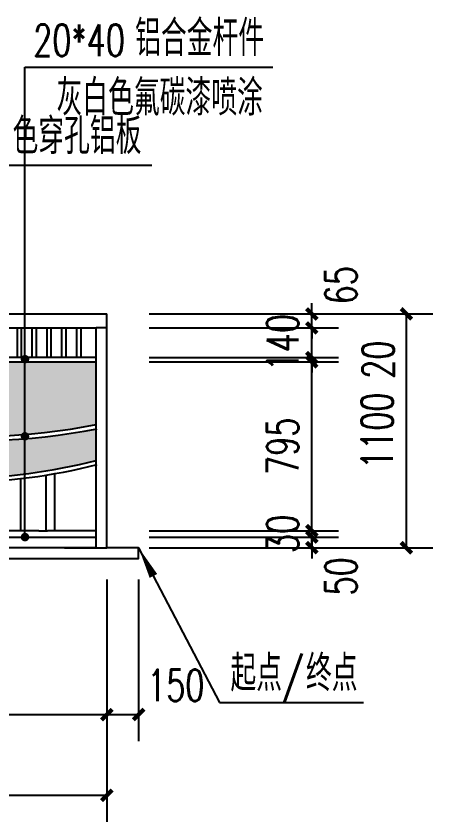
# Model space of a CAD drawing. Extents: x 396092 to 455492, y 17293 to 132793.
# Drawn here: x 403625 to 405589, y 37878 to 41670 of the extents above; entities that cross this region are included whole.
import ezdxf

# ---------------------------------------------------------------- set-up
doc = ezdxf.new("R2010")
doc.units = 0
doc.header["$LTSCALE"] = 1000
doc.header["$MEASUREMENT"] = 0
for name, color, linetype in [('DIM_LEAD', 3, 'Continuous'), ('MU', 34, 'Continuous'), ('PUB_DIM', 3, 'Continuous'), ('PUB_TEXT', 7, 'Continuous')]:
    doc.layers.add(name, color=color, linetype=linetype)
doc.styles.add('_TCH_DIM', font='SIMPLEX', dxfattribs={"bigfont": 'GBCBIG'})
doc.styles.add('_TCH_DIM_T3', font='SIMPLEX', dxfattribs={"width": 0.705882, "bigfont": 'GBCBIG'})
doc.dimstyles.new('_TCH_ARCH&&50', dxfattribs={"dimtxt": 148.75, "dimasz": 50, "dimexe": 125, "dimexo": 150, "dimgap": 63.125, "dimtad": 1, "dimdec": 0, "dimzin": 0, "dimdsep": 46, "dimtxsty": '_TCH_DIM_T3', "dimblk": 'ARCHTICK', "dimcen": 0.09, "dimclrt": 7, "dimazin": 2, "dimtfac": 1, "dimtdec": 0, "dimtix": 1, "dimtmove": 2, "dimatfit": 3, "dimfxl": 1, "dimtolj": 1, "dimtzin": 0, "dimarcsym": 0})

# ---------------------------------------------------------------- blocks, each defined once
blk = doc.blocks.new('_ArchTick')
at = {"color": 0, "linetype": 'ByBlock', "const_width": 0.4}
blk.add_lwpolyline([(-0.5, -0.5), (0.5, 0.5)], dxfattribs=at)
blk = doc.blocks.new('*D97')
at = {"layer": 'Defpoints', "color": 0, "transparency": 16777216}
for p in [(400352.7, 38787.8), (404052.7, 38787.8), (404052.7, 38002.5)]:
    blk.add_point(p, dxfattribs=at)
at = {"layer": 'PUB_DIM', "color": 0, "lineweight": -2, "transparency": 16777216}
for p, q in [((400352.7, 38637.8), (400352.7, 37877.5)), ((404052.7, 38637.8), (404052.7, 37877.5)), ((400352.7, 38002.5), (404052.7, 38002.5))]:
    blk.add_line(p, q, dxfattribs=at)
at = {"layer": 'PUB_DIM', "color": 0, "lineweight": -2, "transparency": 16777216, "xscale": 50, "yscale": 50, "zscale": 50, "rotation": 180}
blk.add_blockref('_ArchTick', (400352.7, 38002.5), dxfattribs=at)
at = {"layer": 'PUB_DIM', "color": 0, "lineweight": -2, "transparency": 16777216, "xscale": 50, "yscale": 50, "zscale": 50}
blk.add_blockref('_ArchTick', (404052.7, 38002.5), dxfattribs=at)
at = {"layer": 'PUB_DIM', "color": 7, "transparency": 16777216, "insert": (402202.7, 38140), "char_height": 148.75, "attachment_point": 5, "style": '_TCH_DIM_T3'}
blk.add_mtext('\\A1;3700', dxfattribs=at)
blk = doc.blocks.new('*D98')
at = {"layer": 'Defpoints', "color": 0, "transparency": 16777216}
for p in [(404548.1, 40268.5), (405464, 40268.5), (404548.1, 39168)]:
    blk.add_point(p, dxfattribs=at)
at = {"layer": 'PUB_DIM', "color": 0, "lineweight": -2, "transparency": 16777216}
for p, q in [((404698.1, 40268.5), (405589, 40268.5)), ((405464, 39168), (405464, 40268.5)), ((404698.1, 39168), (405589, 39168))]:
    blk.add_line(p, q, dxfattribs=at)
at = {"layer": 'PUB_DIM', "color": 0, "lineweight": -2, "transparency": 16777216, "xscale": 50, "yscale": 50, "zscale": 50}
for p, rotation in [((405464, 40268.5), 90), ((405464, 39168), 270)]:
    blk.add_blockref('_ArchTick', p, dxfattribs=dict(at, rotation=rotation))
at = {"layer": 'PUB_DIM', "color": 7, "transparency": 16777216, "insert": (405326.5, 39718.2), "char_height": 148.75, "attachment_point": 5, "rotation": 90, "style": '_TCH_DIM_T3'}
blk.add_mtext('\\A1;1100', dxfattribs=at)
blk = doc.blocks.new('*D99')
at = {"layer": 'Defpoints', "color": 0, "transparency": 16777216}
for p in [(404102.7, 40268.5), (405018.5, 40268.5), (404102.7, 40203)]:
    blk.add_point(p, dxfattribs=at)
at = {"layer": 'PUB_DIM', "color": 0, "lineweight": -2, "transparency": 16777216}
for p, q in [((405018.5, 40268.5), (405018.5, 40318.5)), ((404252.7, 40268.5), (405143.5, 40268.5)), ((405018.5, 40203), (405018.5, 40268.5)), ((404252.7, 40203), (405143.5, 40203)), ((405018.5, 40203), (405018.5, 40153))]:
    blk.add_line(p, q, dxfattribs=at)
at = {"layer": 'PUB_DIM', "color": 0, "lineweight": -2, "transparency": 16777216, "xscale": 50, "yscale": 50, "zscale": 50}
for p, rotation in [((405018.5, 40268.5), 270), ((405018.5, 40203), 90)]:
    blk.add_blockref('_ArchTick', p, dxfattribs=dict(at, rotation=rotation))
at = {"layer": 'PUB_DIM', "color": 7, "transparency": 16777216, "insert": (405156, 40403.5), "char_height": 148.75, "attachment_point": 5, "rotation": 90, "style": '_TCH_DIM_T3'}
blk.add_mtext('\\A1;65', dxfattribs=at)
blk = doc.blocks.new('*D100')
at = {"layer": 'Defpoints', "color": 0, "transparency": 16777216}
for p in [(404102.7, 40203), (405018.5, 40203), (404102.7, 40063)]:
    blk.add_point(p, dxfattribs=at)
at = {"layer": 'PUB_DIM', "color": 0, "lineweight": -2, "transparency": 16777216}
for p, q in [((405018.5, 40203), (405018.5, 40253)), ((404252.7, 40203), (405143.5, 40203)), ((405018.5, 40063), (405018.5, 40203)), ((404252.7, 40063), (405143.5, 40063)), ((405018.5, 40063), (405018.5, 40013))]:
    blk.add_line(p, q, dxfattribs=at)
at = {"layer": 'PUB_DIM', "color": 0, "lineweight": -2, "transparency": 16777216, "xscale": 50, "yscale": 50, "zscale": 50}
for p, rotation in [((405018.5, 40203), 270), ((405018.5, 40063), 90)]:
    blk.add_blockref('_ArchTick', p, dxfattribs=dict(at, rotation=rotation))
at = {"layer": 'PUB_DIM', "color": 7, "transparency": 16777216, "insert": (404881, 40133), "char_height": 148.75, "attachment_point": 5, "rotation": 90, "style": '_TCH_DIM_T3'}
blk.add_mtext('\\A1;140', dxfattribs=at)
blk = doc.blocks.new('*D101')
at = {"layer": 'Defpoints', "color": 0, "transparency": 16777216}
for p in [(404102.7, 40063), (405018.5, 40063), (404102.7, 40043)]:
    blk.add_point(p, dxfattribs=at)
at = {"layer": 'PUB_DIM', "color": 0, "lineweight": -2, "transparency": 16777216}
for p, q in [((405018.5, 40063), (405018.5, 40113)), ((404252.7, 40063), (405143.5, 40063)), ((405018.5, 40043), (405018.5, 40063)), ((404252.7, 40043), (405143.5, 40043)), ((405018.5, 40043), (405018.5, 39993))]:
    blk.add_line(p, q, dxfattribs=at)
at = {"layer": 'PUB_DIM', "color": 0, "lineweight": -2, "transparency": 16777216, "xscale": 50, "yscale": 50, "zscale": 50}
for p, rotation in [((405018.5, 40063), 270), ((405018.5, 40043), 90)]:
    blk.add_blockref('_ArchTick', p, dxfattribs=dict(at, rotation=rotation))
at = {"layer": 'PUB_DIM', "color": 7, "transparency": 16777216, "insert": (405331, 40053), "char_height": 148.75, "attachment_point": 5, "rotation": 90, "style": '_TCH_DIM_T3'}
blk.add_mtext('\\A1;20', dxfattribs=at)
blk = doc.blocks.new('*D102')
at = {"layer": 'Defpoints', "color": 0, "transparency": 16777216}
for p in [(404102.7, 40043), (405018.5, 40043), (404102.7, 39248)]:
    blk.add_point(p, dxfattribs=at)
at = {"layer": 'PUB_DIM', "color": 0, "lineweight": -2, "transparency": 16777216}
for p, q in [((404252.7, 40043), (405143.5, 40043)), ((405018.5, 39248), (405018.5, 40043)), ((404252.7, 39248), (405143.5, 39248))]:
    blk.add_line(p, q, dxfattribs=at)
at = {"layer": 'PUB_DIM', "color": 0, "lineweight": -2, "transparency": 16777216, "xscale": 50, "yscale": 50, "zscale": 50}
for p, rotation in [((405018.5, 40043), 90), ((405018.5, 39248), 270)]:
    blk.add_blockref('_ArchTick', p, dxfattribs=dict(at, rotation=rotation))
at = {"layer": 'PUB_DIM', "color": 7, "transparency": 16777216, "insert": (404881, 39645.5), "char_height": 148.75, "attachment_point": 5, "rotation": 90, "style": '_TCH_DIM_T3'}
blk.add_mtext('\\A1;795', dxfattribs=at)
blk = doc.blocks.new('*D103')
at = {"layer": 'Defpoints', "color": 0, "transparency": 16777216}
for p in [(404102.7, 39248), (404102.7, 39218), (405018.5, 39248)]:
    blk.add_point(p, dxfattribs=at)
at = {"layer": 'PUB_DIM', "color": 0, "lineweight": -2, "transparency": 16777216}
for p, q in [((405018.5, 39248), (405018.5, 39298)), ((404252.7, 39248), (405143.5, 39248)), ((404252.7, 39218), (405143.5, 39218)), ((405018.5, 39218), (405018.5, 39248)), ((405018.5, 39218), (405018.5, 39168))]:
    blk.add_line(p, q, dxfattribs=at)
at = {"layer": 'PUB_DIM', "color": 0, "lineweight": -2, "transparency": 16777216, "xscale": 50, "yscale": 50, "zscale": 50}
for p, rotation in [((405018.5, 39248), 270), ((405018.5, 39218), 90)]:
    blk.add_blockref('_ArchTick', p, dxfattribs=dict(at, rotation=rotation))
at = {"layer": 'PUB_DIM', "color": 7, "transparency": 16777216, "insert": (404881, 39233), "char_height": 148.75, "attachment_point": 5, "rotation": 90, "style": '_TCH_DIM_T3'}
blk.add_mtext('\\A1;30', dxfattribs=at)
blk = doc.blocks.new('*D104')
at = {"layer": 'Defpoints', "color": 0, "transparency": 16777216}
for p in [(404102.7, 39218), (405018.5, 39218), (404102.7, 39168)]:
    blk.add_point(p, dxfattribs=at)
at = {"layer": 'PUB_DIM', "color": 0, "lineweight": -2, "transparency": 16777216}
for p, q in [((405018.5, 39218), (405018.5, 39268)), ((404252.7, 39218), (405143.5, 39218)), ((405018.5, 39168), (405018.5, 39218)), ((404252.7, 39168), (405143.5, 39168)), ((405018.5, 39168), (405018.5, 39118))]:
    blk.add_line(p, q, dxfattribs=at)
at = {"layer": 'PUB_DIM', "color": 0, "lineweight": -2, "transparency": 16777216, "xscale": 50, "yscale": 50, "zscale": 50}
for p, rotation in [((405018.5, 39218), 270), ((405018.5, 39168), 90)]:
    blk.add_blockref('_ArchTick', p, dxfattribs=dict(at, rotation=rotation))
at = {"layer": 'PUB_DIM', "color": 7, "transparency": 16777216, "insert": (405156, 39033), "char_height": 148.75, "attachment_point": 5, "rotation": 90, "style": '_TCH_DIM_T3'}
blk.add_mtext('\\A1;50', dxfattribs=at)
blk = doc.blocks.new('*D113')
at = {"layer": 'Defpoints', "color": 0, "transparency": 16777216}
for p in [(400352.7, 39168), (404052.7, 39168), (404052.7, 38382.7)]:
    blk.add_point(p, dxfattribs=at)
at = {"layer": 'PUB_DIM', "color": 0, "lineweight": -2, "transparency": 16777216}
for p, q in [((400352.7, 39018), (400352.7, 38257.7)), ((404052.7, 39018), (404052.7, 38257.7)), ((400352.7, 38382.7), (404052.7, 38382.7))]:
    blk.add_line(p, q, dxfattribs=at)
at = {"layer": 'PUB_DIM', "color": 0, "lineweight": -2, "transparency": 16777216, "xscale": 50, "yscale": 50, "zscale": 50, "rotation": 180}
blk.add_blockref('_ArchTick', (400352.7, 38382.7), dxfattribs=at)
at = {"layer": 'PUB_DIM', "color": 0, "lineweight": -2, "transparency": 16777216, "xscale": 50, "yscale": 50, "zscale": 50}
blk.add_blockref('_ArchTick', (404052.7, 38382.7), dxfattribs=at)
at = {"layer": 'PUB_DIM', "color": 7, "transparency": 16777216, "insert": (402202.7, 38520.2), "char_height": 148.75, "attachment_point": 5, "style": '_TCH_DIM_T3'}
blk.add_mtext('\\A1;3700', dxfattribs=at)
blk = doc.blocks.new('*D114')
at = {"layer": 'Defpoints', "color": 0, "transparency": 16777216}
for p in [(404052.7, 39168), (404202.7, 39168), (404202.7, 38382.7)]:
    blk.add_point(p, dxfattribs=at)
at = {"layer": 'PUB_DIM', "color": 0, "lineweight": -2, "transparency": 16777216}
for p, q in [((404052.7, 39018), (404052.7, 38257.7)), ((404202.7, 39018), (404202.7, 38257.7)), ((404052.7, 38382.7), (404202.7, 38382.7))]:
    blk.add_line(p, q, dxfattribs=at)
at = {"layer": 'PUB_DIM', "color": 0, "lineweight": -2, "transparency": 16777216, "xscale": 50, "yscale": 50, "zscale": 50, "rotation": 180}
blk.add_blockref('_ArchTick', (404052.7, 38382.7), dxfattribs=at)
at = {"layer": 'PUB_DIM', "color": 0, "lineweight": -2, "transparency": 16777216, "xscale": 50, "yscale": 50, "zscale": 50}
blk.add_blockref('_ArchTick', (404202.7, 38382.7), dxfattribs=at)
at = {"layer": 'PUB_DIM', "color": 7, "transparency": 16777216, "insert": (404377.7, 38520.2), "char_height": 148.75, "attachment_point": 5, "style": '_TCH_DIM_T3'}
blk.add_mtext('\\A1;150', dxfattribs=at)

msp = doc.modelspace()

# ---------------------------------------------------------------- hatches: boundary and pattern name
h = msp.add_hatch()
h.set_pattern_fill('HEX', color=8, scale=20)
h.set_pattern_definition([(0, (113396.092, 13306.69), (0, 32.99556), [19.05, -38.1]), (120, (113396.092, 13306.69), (-28.574993, -16.49778), [19.05, -38.1]), (60, (113415.142, 13306.69), (-28.574993, 16.49778), [19.05, -38.1])])
h.paths.add_polyline_path([(401907.1, 39441.1), (401817, 39481.7), (401723.8, 39517.2), (401627.9, 39547.4), (401529.7, 39572.1), (401429.7, 39591.3), (401328.3, 39604.8), (401226.1, 39612.6), (401123.5, 39614.6), (401020.9, 39610.9), (400402.7, 39553.6), (400402.7, 39248), (402235.6, 39248), (401993.7, 39395.5)])
h.paths.add_polyline_path([(402492.6, 39824.6), (402021.7, 40043), (401318.5, 40043), (401302, 40043), (401871.2, 39771.6), (402032.4, 39706.4), (402198.6, 39650.5), (402369, 39604.1), (402542.8, 39567.4), (402719.3, 39540.7, 0.106711), (404002.7, 39578.3), (404002.7, 39727.1, -0.078688), (403034.2, 39694.1), (402943.6, 39703), (402849.9, 39717.5), (402757.6, 39736.9), (402667, 39761.3), (402578.5, 39790.6)])
h.paths.add_polyline_path([(404002.7, 40043), (402101.1, 40043), (402462.9, 39861.3), (402550.6, 39823.8), (402641.3, 39791.4), (402734.4, 39764.3), (402829.6, 39742.5), (402926.4, 39726.2), (403024.3, 39715.5, 0.080022), (404002.7, 39747.5)], flags=17)

# ---------------------------------------------------------------- linework, layer by layer
msp.add_lwpolyline([(400302.7, 39168), (400202.7, 39168), (400202.7, 39118), (404202.7, 39118), (404202.7, 39168), (404052.7, 39168)])
at = {"layer": 'DIM_LEAD'}
for p, q in [((403667.2, 40055.4), (403667.2, 41429.5)), ((403667.2, 40055.4), (403667.2, 41429.5)), ((403667.2, 40055.4), (403667.2, 41429.5)), ((403667.2, 39692.3), (403667.2, 41429.5)), ((403667.2, 39218), (403667.2, 41429.5)), ((403667.2, 41429.5), (404834.3, 41429.5)), ((403338.4, 40968.4), (404264.9, 40968.4)), ((404202.7, 39168), (404583.4, 38440.2)), ((404583.4, 38440.2), (405261.3, 38440.2))]:
    msp.add_line(p, q, dxfattribs=at)
at = {"layer": 'DIM_LEAD', "const_width": 20}
for points in [[(403667.2, 40045.4, 1), (403667.2, 40065.4, 1)], [(403667.2, 40045.4, 1), (403667.2, 40065.4, 1)], [(403667.2, 40045.4, 1), (403667.2, 40065.4, 1)], [(403667.2, 39682.3, 1), (403667.2, 39702.3, 1)], [(403667.2, 39208, 1), (403667.2, 39228, 1)]]:
    msp.add_lwpolyline(points, format="xyb", close=True, dxfattribs=at)
at = {"layer": 'DIM_LEAD'}
msp.add_lwpolyline([(404202.7, 39168, 0, 40, 0), (404272.3, 39035.1, 0, 0, 0)], format="xyseb", dxfattribs=at)
at = {"layer": 'MU', "color": 37}
for p, q in [((404052.7, 39168), (404052.7, 40268.5)), ((400402.7, 40203), (404002.7, 40203)), ((404052.7, 40203), (404002.7, 40203)), ((404002.7, 39168), (404002.7, 40203)), ((404002.7, 40063), (400402.7, 40063)), ((402104.5, 40043), (404002.7, 40043)), ((403647.5, 39248), (403647.5, 39493.2)), ((403767.5, 39248), (403767.5, 39510.3)), ((403807.5, 39248), (403807.5, 39517)), ((400402.7, 39218), (404002.7, 39218)), ((403732.5, 39248), (403187.5, 39248)), ((403732.5, 39248), (403772.5, 39248)), ((404002.7, 39248), (403772.5, 39248)), ((404002.7, 39168), (400402.7, 39168)), ((403852.7, 39168), (404052.7, 39168))]:
    msp.add_line(p, q, dxfattribs=at)
for points in [[(400352.7, 40268.5), (404052.7, 40268.5)], [(403631.2, 40063), (403631.2, 40203)], [(403651.2, 40063), (403651.2, 40203)], [(403701.2, 40063), (403701.2, 40203)], [(403721.2, 40063), (403721.2, 40203)], [(403771.2, 40063), (403771.2, 40203)], [(403791.2, 40063), (403791.2, 40203)], [(403841.2, 40063), (403841.2, 40203)], [(403861.2, 40063), (403861.2, 40203)], [(403911.2, 40063), (403911.2, 40203)], [(403931.2, 40063), (403931.2, 40203)]]:
    msp.add_lwpolyline(points, dxfattribs=at)
for centre, radius, start, end in [((403414.2, 42768.7), 3077.9, 262.7235, 281.0242), ((403414.2, 42768.7), 3097.9, 262.7235, 281.0242), ((403269.8, 42584.4), 3114.2, 259.6619, 283.7109), ((403273.9, 42532), 3042.3, 259.4977, 283.8619)]:
    msp.add_arc(centre, radius, start, end, dxfattribs=at)

# ---------------------------------------------------------------- texts
at = {"layer": 'PUB_TEXT', "style": '_TCH_DIM'}
for s, p in [('铝合金杆件', (404186, 41482)), ('灰白色氟碳漆喷涂', (403815.6, 41202)), ('灰白色穿孔铝板', (403365.3, 41020.9)), ('起点', (404635.2, 38492.7)), ('终点', (404991, 38492.7))]:
    msp.add_text(s, height=168.79, dxfattribs=at).set_placement(p)
at = {"layer": 'PUB_TEXT', "style": '_TCH_DIM', "width": 0.705882}
for s, height, p in [('20*40', 148.75, (403706, 41482)), ('/', 148.8, (404881, 38492.7))]:
    msp.add_text(s, height=height, dxfattribs=at).set_placement(p)

# ---------------------------------------------------------------- dimensions: what is measured, and where the dimension line sits
at = {"layer": 'PUB_DIM'}
for base, p1, p2, angle, picture, middle in [((405018.5492, 40268.4734), (404102.7342, 40203.0098), (404102.7342, 40268.4734), 90, '*D99', (405156.0492, 40403.4734)), ((405018.5, 40063), (404102.7, 40043), (404102.7, 40063), 90, '*D101', (405331, 40053)), ((405018.5, 39218), (404102.7, 39168), (404102.7, 39218), 90, '*D104', (405156, 39033)), ((404202.7, 38382.7), (404052.7, 39168), (404202.7, 39168), 360, '*D114', (404377.7, 38520.2))]:
    dim = msp.add_linear_dim(base=base, p1=p1, p2=p2, angle=angle, dimstyle='_TCH_ARCH&&50', dxfattribs=at)
    dim.commit()
    dim.dimension.update_dxf_attribs({"geometry": picture, "text_midpoint": middle, "dimtype": 129})
for p1, p2, distance, picture, middle in [((404102.7, 40063), (404102.7, 40203), -915.8, '*D100', (404881, 40133)), ((404548.1417, 39168.0098), (404548.1417, 40268.4734), -915.815, '*D98', (405326.4567, 39718.2416)), ((404102.7, 39248), (404102.7, 40043), -915.8, '*D102', (404881, 39645.5)), ((404102.7, 39218), (404102.7, 39248), -915.8, '*D103', (404881, 39233)), ((400352.7, 39168), (404052.7, 39168), -785.3, '*D113', (402202.7, 38520.2)), ((400352.7, 38787.8), (404052.7, 38787.8), -785.3, '*D97', (402202.7, 38140))]:
    dim = msp.add_aligned_dim(p1=p1, p2=p2, distance=distance, dimstyle='_TCH_ARCH&&50', dxfattribs=at)
    dim.commit()
    dim.dimension.update_dxf_attribs({"geometry": picture, "text_midpoint": middle})

doc.saveas('drawing.dxf')
